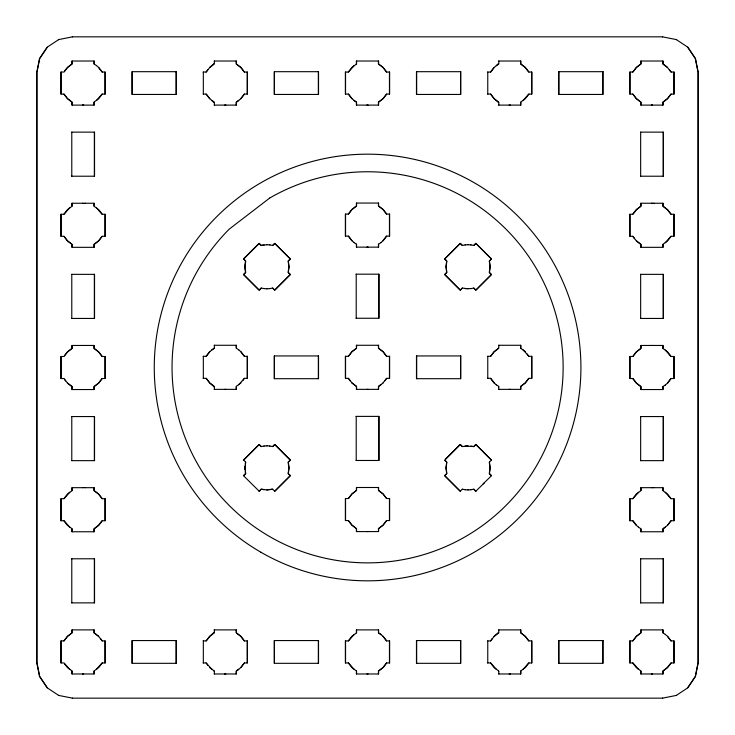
<?xml version="1.0" encoding="UTF-8"?>
<svg xmlns="http://www.w3.org/2000/svg" width="735" height="735" viewBox="0 0 735 735"><rect width="100%" height="100%" fill="white"/><g stroke="black" fill="none" stroke-linecap="round" stroke-linejoin="round"><path stroke-width="1.1" d="M244.994 263.883L244.994 269.626M244.93 465.972L244.93 469.794M245.187 262.946L245.554 261.054L243.79 259.29M245.187 464.07L245.554 462.177M64.423 71.24L67.39 67.482L71.956 63.982L71.956 61.023L94.172 61.023L94.172 63.973M102.257 94.08L98.747 98.655L93.997 102.165L93.997 105.105M63.881 214.262L67.39 209.696L72.131 206.195L72.131 203.246M206.103 72.039L209.787 67.482L214.354 63.982L214.354 61.023M207.895 69.641L206.287 72.039L203.145 72.039M102.248 236.302L98.738 240.869L94.172 244.378L94.172 247.327L71.947 247.327L71.947 244.369L67.39 240.869L63.89 236.302M64.423 355.685L67.39 351.918L71.947 348.408L71.947 345.459L82.816 345.459M244.47 94.08L240.961 98.655L236.211 102.165L236.211 105.105M102.248 378.525L98.738 383.091L94.172 386.592L94.172 389.541L71.947 389.541L71.947 386.592L67.39 383.082M348.316 72.039L351.826 67.482L356.567 63.982L356.567 61.023M63.881 498.697L67.39 494.131L72.131 490.622L72.131 487.682M206.103 356.3L209.613 351.734L214.354 348.234L214.354 345.275M386.683 94.08L383.183 98.655L378.608 102.165L378.608 105.105L367.904 105.105M102.248 520.738L98.738 525.304L94.172 528.814L94.172 531.763L71.947 531.763L71.947 528.805M348.326 214.078L351.826 209.521L356.392 206.011L356.392 203.062L378.608 203.062L378.608 206.011L383.174 209.521L386.683 214.078M63.89 640.911L67.39 636.354L71.956 632.844L71.956 629.895L94.172 629.895L94.172 632.844L98.738 636.354M242.679 380.739L244.286 378.341L247.419 378.341L247.419 356.3L244.286 356.3L240.777 351.734M244.47 378.341L238.618 384.809M490.539 72.039L494.039 67.482L498.789 63.982L498.789 61.023M386.693 236.119L383.183 240.685L380.831 242.587M102.257 662.952L98.747 667.518L93.997 671.027L93.997 673.977M348.326 356.3L351.826 351.734L356.392 348.234L356.392 345.275L378.608 345.275L378.608 348.225L383.174 351.734L386.683 356.3M528.906 94.08L525.396 98.655L520.646 102.165L520.646 105.105M206.103 640.911L209.604 636.354L214.17 632.385M384.901 380.739L386.509 378.341L389.633 378.341L389.633 356.3L386.5 356.3L382.999 351.734L378.433 348.225L378.433 345.275M386.693 378.341L382.999 382.907M632.752 72.039L636.262 67.482L640.819 63.982L640.819 61.023L663.043 61.023L663.043 63.973L667.61 67.482M348.326 498.514L351.826 493.957L356.392 490.447L356.392 487.498L378.608 487.498L378.608 490.447L383.174 493.948L386.683 498.514M244.47 662.952L240.961 667.518L236.211 671.027L236.211 673.977M490.539 356.3L494.039 351.734L498.606 348.234M671.119 94.08L667.61 98.655L663.043 102.165L663.043 105.105L652.34 105.105M386.693 520.555L383.183 525.121L378.608 528.63L378.608 531.58L367.904 531.58M632.752 214.262L636.262 209.696L640.819 206.195L640.819 203.246L652.202 203.237M348.316 640.911L351.826 636.354L356.567 632.844L356.567 629.895M528.906 378.341L525.396 382.907L520.83 386.417L520.83 389.357L510.118 389.357M671.119 236.302L667.61 240.869L662.86 244.378L662.86 247.327M386.683 662.952L383.183 667.518L378.608 671.027L378.608 673.977L366.921 673.977M632.752 356.484L636.262 351.918L640.819 348.408L640.819 345.459L652.202 345.459M490.539 640.911L494.223 636.354L498.789 632.844L498.789 629.895M492.331 638.513L490.723 640.911L487.581 640.911M671.119 378.525L667.61 383.091L665.258 384.984M632.752 498.697L636.262 494.131L641.003 490.622L641.003 487.682M528.906 662.952L525.396 667.518L520.646 671.027L520.646 673.977M671.119 520.738L667.61 525.304L662.86 528.814L662.86 531.763M632.752 640.911L636.262 636.354L640.819 632.844L640.819 629.895L663.043 629.895L663.043 632.844M671.119 662.952L667.61 667.518L663.043 671.027L663.043 673.977L652.34 673.977M47.325 47.233L39.718 58.534L36.934 72.407L36.934 662.593L39.718 676.466L47.325 687.767M687.675 687.767L695.282 676.466L698.066 662.593L698.066 72.407L695.282 58.534L687.675 47.233M240.777 98.655L244.286 94.08L247.41 94.08L247.41 72.039L244.286 72.039L240.777 67.482L236.211 63.973L236.211 61.023M209.787 351.734L206.287 356.3L203.154 356.3M494.223 67.482L490.723 72.039L487.581 72.039M382.999 240.685L386.509 236.119L389.633 236.119L389.633 214.078L386.5 214.078L382.999 209.521L378.433 206.011L378.433 203.062M240.777 667.518L244.286 662.952L247.41 662.952L247.41 640.911L244.286 640.911L240.777 636.354L236.211 632.844L236.211 629.895M667.426 383.091L670.936 378.525L674.059 378.525L674.059 356.484L670.936 356.484L665.267 350.016M667.426 525.304L670.936 520.738L674.059 520.738L674.059 498.697L670.936 498.697L665.267 492.229M483.566 483.465L484.089 483.115M243.469 258.968L259.051 243.377L261.136 245.462L267.025 244.718M243.79 274.219L245.554 272.464L245.178 270.572M272.556 245.462L274.311 243.708M261.32 288.046L259.235 290.132L243.652 274.55L245.738 272.464L244.994 266.759L245.738 261.054L243.652 258.968L259.235 243.377L261.32 245.462L264.159 244.902M274.642 290.132L290.224 274.55L288.138 272.464L288.892 266.759L288.138 261.044L290.224 258.968L274.642 243.377M243.469 460.092L259.051 444.5L261.136 446.595L264.159 446.035M243.79 475.352L245.554 473.588L245.178 471.695M272.556 446.586L274.642 444.5L290.408 460.092L288.322 462.168L289.075 467.883L288.322 473.597L290.408 475.674L274.817 491.265L272.556 489.179L266.842 489.923M473.68 245.462L475.766 243.377L491.347 258.968L489.271 261.044L490.015 266.759L489.271 272.464L491.347 274.55L475.766 290.132L473.68 288.056M243.652 475.674L245.738 473.588L244.994 467.883L245.738 462.177L243.652 460.092L259.235 444.5L261.32 446.595M259.051 491.265L261.136 489.179L267.025 489.923L272.74 489.179M462.444 288.046L460.358 290.132L444.776 274.55L446.862 272.464L446.117 266.759L446.862 261.054L444.776 258.968L460.358 243.377L462.453 245.462M274.642 491.265L290.224 475.674L288.138 473.597L288.892 467.883L288.138 462.168L290.224 460.092L282.396 452.264M445.401 459.274L460.174 444.5L462.269 446.595L468.158 445.842M462.444 489.179L460.174 491.265L444.592 475.674L446.678 473.588L445.934 467.883L446.678 462.177L444.923 460.413M483.391 483.814L475.766 491.265L473.68 489.179M483.906 483.115L491.531 475.674L489.446 473.597L490.199 467.883L489.446 462.168M483.207 483.814L483.749 483.465M96.395 100.548L102.073 94.08L105.197 94.08L105.197 72.039L102.064 72.039L98.563 67.482M209.604 67.482L214.17 63.513M69.733 207.803L64.064 214.262L60.931 214.262L60.931 236.302L64.064 236.302L67.574 240.869L72.131 244.369L72.131 247.327M354.169 65.58L348.5 72.039L345.367 72.039L345.367 94.08L348.5 94.08L352.001 98.646M69.733 492.229L64.064 498.697L60.931 498.697L60.931 520.738L64.064 520.738L69.733 527.197M523.044 100.548L528.722 94.08L531.846 94.08L531.846 72.039L528.722 72.039L525.213 67.482L520.646 63.973L520.646 61.023M240.961 382.907L236.211 386.417L236.211 389.357M383.183 382.907L378.433 386.417L378.433 389.357M96.395 669.42L102.073 662.952L105.197 662.952L105.197 640.911L102.064 640.911L100.456 638.513M665.258 242.77L670.936 236.302L674.059 236.302L674.059 214.262L670.936 214.262L667.426 209.696L662.86 206.186L662.86 203.246M354.169 634.452L348.5 640.911L345.367 640.911L345.367 662.952L348.5 662.952L354.169 669.42M638.605 492.229L632.936 498.697L629.803 498.697L629.803 520.738L632.936 520.738L636.446 525.304M494.039 636.354L498.606 632.385M523.044 669.42L528.722 662.952L531.846 662.952L531.846 640.911L528.722 640.911L525.213 636.354L520.646 632.844L520.646 629.895M58.625 39.626L47.141 47.233L39.534 58.534L36.75 72.407L36.75 662.593L39.534 676.466L47.141 687.767L58.625 695.374M676.375 695.374L687.859 687.767L695.466 676.466L698.25 662.593L698.25 72.407L695.466 58.534L687.859 47.233L676.375 39.626M238.792 100.548L236.394 102.165L236.394 105.105L225.682 105.105M496.208 65.58L498.606 63.513M211.772 349.842L214.17 348.234M381.015 242.587L378.433 244.195L378.433 247.144M381.015 384.809L378.608 386.417L378.608 389.357L367.904 389.357M238.792 669.42L236.394 671.027L236.394 673.977L225.682 673.977M665.441 384.984L662.86 386.592L662.86 389.541M665.441 527.206L663.043 528.814L663.043 531.763L640.819 531.763L640.819 528.805M58.442 39.626L72.489 36.842M662.511 698.158L676.558 695.374M465.283 244.902L462.269 245.462L460.174 243.377L444.592 258.968L446.678 261.054L445.934 266.759L446.678 272.464L444.592 274.55L460.174 290.132L462.26 288.046L468.149 288.8M269.717 288.616L272.74 288.056L274.817 290.132L290.408 274.55L288.322 272.464L289.075 266.759L288.322 261.044L290.408 258.968L274.817 243.377L272.74 245.462L269.717 244.902M470.841 288.616L473.864 288.056L475.949 290.132L491.531 274.55L489.446 272.464L490.199 266.759L489.446 261.044L491.531 258.968L475.949 243.377L473.864 245.462L470.85 244.902M470.841 489.74L473.864 489.179L475.949 491.265M465.099 244.902L468.158 244.718M266.842 288.8L269.901 288.616M471.025 288.616L465.099 288.607M263.975 446.035L267.025 445.842M465.099 446.035L473.864 446.586L475.949 444.5L483.501 452.062M467.974 489.923L471.025 489.74M82.981 105.114L83.652 105.105M225.195 105.114L225.865 105.105M367.408 105.114L368.088 105.105M509.631 105.114L510.301 105.105M651.844 105.114L652.515 105.105M82.632 203.246L85.168 203.246M651.504 203.246L654.04 203.246M367.417 247.144L368.088 247.144M82.632 345.459L85.168 345.459M651.504 345.459L654.04 345.459M225.195 389.366L225.865 389.357M367.417 389.366L368.088 389.357M509.631 389.366L510.301 389.357M82.632 487.682L85.168 487.682M651.504 487.682L654.04 487.682M367.417 531.58L368.088 531.58M82.981 673.977L83.652 673.977M225.195 673.977L225.865 673.977M368.088 673.977L356.383 673.977L356.383 671.027M509.631 673.977L510.301 673.977M651.844 673.977L652.515 673.977M72.315 36.842L662.685 36.842M214.17 61.023L236.394 61.023L236.394 63.973L240.961 67.482L244.47 72.039M498.606 61.023L520.83 61.023L520.83 63.973L525.396 67.482L528.897 72.039M203.145 94.08L206.278 94.08L209.787 98.646M487.581 94.08L490.714 94.08L494.223 98.646L498.789 102.156L498.789 105.105M82.669 105.105L71.956 105.105L71.956 102.156L67.39 98.646L63.881 94.08M83.468 105.105L94.172 105.105L94.172 102.165M214.17 105.105L224.882 105.105M367.105 105.105L356.383 105.105L356.383 102.156L353.985 100.548M498.606 105.105L509.318 105.105M510.118 105.105L520.83 105.105L520.83 102.165M651.541 105.105L640.819 105.105L640.819 102.156L636.262 98.646L632.752 94.08M71.598 132.135L94.539 132.135L94.539 176.216L71.598 176.216M640.47 132.135L663.402 132.135L663.402 176.216L640.47 176.216M82.816 203.246L71.947 203.246L71.947 206.195M84.984 203.246L94.172 203.246L94.172 206.186M653.856 203.246L663.043 203.246L663.043 206.186L667.61 209.696L671.119 214.262M367.105 247.144L356.392 247.144L356.392 244.195M367.904 247.144L378.608 247.144L378.608 244.195M356.034 274.173L378.975 274.173L378.975 318.255L356.034 318.255M71.598 274.348L94.539 274.348L94.539 318.439L71.598 318.439M640.47 274.348L663.402 274.348L663.402 318.439L640.47 318.439M214.17 345.275L236.394 345.275L236.394 348.225M498.606 345.275L520.83 345.275L520.83 348.225M84.984 345.459L94.172 345.459L94.172 348.399L98.738 351.909L102.248 356.484M653.856 345.459L663.043 345.459L663.043 348.399M487.59 356.3L490.723 356.3L494.223 351.734L498.789 348.234L498.789 345.275M203.154 378.341L206.287 378.341L209.787 382.907L214.354 386.408L214.354 389.357M487.59 378.341L490.714 378.341L494.223 382.907M214.17 389.357L224.892 389.357M225.682 389.357L236.394 389.357L236.394 386.417M367.105 389.357L356.392 389.357L356.392 386.408L351.826 382.907M498.606 389.357L509.318 389.357M356.034 416.387L378.975 416.387L378.975 460.477L356.034 460.477M71.598 416.561L94.539 416.561L94.539 460.652L71.598 460.652M640.47 416.561L663.402 416.561L663.402 460.652L640.47 460.652M82.816 487.682L71.947 487.682L71.947 490.622M84.984 487.682L94.172 487.682L94.172 490.622L98.738 494.131L102.248 498.697M653.856 487.682L663.043 487.682L663.043 490.622M367.105 531.58L356.392 531.58L356.392 528.63L351.826 525.121L348.316 520.555M71.598 558.784L94.539 558.784L94.539 602.875L71.598 602.875M640.47 558.784L663.402 558.784L663.402 602.875L640.47 602.875M214.17 629.895L236.394 629.895L236.394 632.844L240.961 636.354L244.47 640.911M498.606 629.895L520.83 629.895L520.83 632.844L525.396 636.354L528.897 640.911M203.145 640.911L206.287 640.911L209.787 636.354L214.354 632.844L214.354 629.895M203.145 662.952L206.278 662.952L207.886 665.35M487.581 662.952L490.714 662.952L496.382 669.42M82.669 673.977L71.956 673.977L71.956 671.027M83.468 673.977L94.172 673.977L94.172 671.027M214.17 673.977L224.882 673.977M498.606 673.977L509.318 673.977M510.118 673.977L520.83 673.977L520.83 671.027M651.541 673.977L640.819 673.977L640.819 671.027M72.315 698.158L662.685 698.158M652.202 487.672L640.819 487.682L640.819 490.622M651.357 105.105L652.028 105.114M509.134 105.105L509.814 105.114M366.921 105.105L367.592 105.114M224.708 105.105L225.379 105.114M82.485 105.105L83.156 105.114M366.921 247.144L367.592 247.144M509.144 389.357L509.814 389.366M366.921 389.357L367.592 389.366M224.708 389.357L225.379 389.366M366.921 531.58L367.592 531.58M651.357 673.977L652.028 673.977M509.134 673.977L509.814 673.977M224.708 673.977L225.379 673.977M82.485 673.977L83.156 673.977M467.974 244.718L471.025 244.902M266.851 244.718L269.901 244.902M263.975 288.607L267.025 288.8M266.851 445.842L269.901 446.026M465.099 489.74L468.149 489.923M470.85 446.026L473.68 446.586L475.766 444.5L491.531 460.092L489.271 462.168L490.015 467.883L489.271 473.597L491.347 475.674M269.717 446.026L272.74 446.586L274.817 444.5L282.378 452.062M264.15 288.607L261.136 288.046L259.051 290.132L243.469 274.55M462.26 489.179L465.283 489.74M264.15 489.74L261.32 489.179L259.235 491.265L243.469 475.674M662.511 36.842L676.558 39.626M58.442 695.374L72.489 698.158M211.772 100.548L214.17 102.615M96.579 65.58L93.997 63.973L93.997 61.023M353.985 242.587L356.567 244.195L356.567 247.144M496.208 384.8L498.789 386.408L498.789 389.357M638.421 527.197L641.003 528.805L641.003 531.763M665.451 634.452L662.86 632.844L662.86 629.895M238.792 349.832L236.211 348.225L236.211 345.275M381.015 634.452L378.608 632.844L378.608 629.895L356.383 629.895L356.383 632.844M636.262 240.869L640.819 244.369L640.819 247.327L663.043 247.327L663.043 244.378M525.396 351.734L520.646 348.225L520.646 345.275M523.044 349.832L528.906 356.3M354.169 242.587L351.826 240.685L348.316 236.119M496.391 384.8L494.039 382.907L490.539 378.341M638.605 527.197L636.262 525.304L632.752 520.738M96.395 65.58L98.738 67.482L102.248 72.039M665.267 634.452L667.61 636.354L671.119 640.911M96.395 207.794L102.073 214.262L105.197 214.262L105.197 236.302L102.064 236.302L98.554 240.869L93.988 244.378L93.988 247.327M238.609 349.832L240.961 351.734L244.47 356.3M638.605 669.42L632.936 662.952L629.803 662.952L629.803 640.911L632.936 640.911L636.446 636.354L641.003 632.844L641.003 629.895M211.956 669.42L206.103 662.952M209.604 667.518L214.354 671.027L214.354 673.977M69.733 669.42L64.064 662.952L60.931 662.952L60.931 640.911L64.064 640.911L67.574 636.354L72.131 632.844L72.131 629.895M491.347 460.092L483.529 452.264M462.453 446.595L460.358 444.5L444.776 460.092L446.862 462.177L446.117 467.883L446.862 473.588L444.776 475.674L460.358 491.265M272.556 288.056L274.311 289.81M352.01 240.685L348.5 236.119L345.367 236.119L345.367 214.078L348.5 214.078L352.01 209.521L356.567 206.011L356.567 203.062M667.426 636.354L670.936 640.911L674.068 640.911L674.068 662.952L670.945 662.952L667.435 667.518L662.86 671.027L662.86 673.977M382.99 636.354L386.5 640.911L389.633 640.911L389.633 662.952L386.509 662.952L382.999 667.518L378.433 671.027L378.433 673.977M671.119 72.039L667.426 67.482L662.86 63.973L662.86 61.023M669.328 69.641L670.936 72.039L674.068 72.039L674.068 94.08L670.945 94.08L667.435 98.655L662.86 102.165L662.86 105.105M386.683 72.039L383.174 67.482L378.608 63.973L378.608 61.023L356.383 61.023L356.383 63.982M527.114 353.893L528.722 356.3L531.855 356.3L531.855 378.341L528.722 378.341L525.213 382.907L520.646 386.417L520.646 389.357M386.683 640.911L383.174 636.354L378.433 632.844L378.433 629.895M102.248 640.911L98.563 636.354L93.997 632.844L93.997 629.895M634.544 238.7L632.936 236.302L629.803 236.302L629.803 214.262L632.936 214.262L636.437 209.696L641.003 206.195L641.003 203.246M632.752 236.302L636.446 240.869L641.003 244.369L641.003 247.327M671.119 356.484L667.61 351.909L662.86 348.399L662.86 345.459M490.53 94.08L494.039 98.646L498.606 102.615M632.752 378.525L636.262 383.082L640.819 386.592L640.819 389.541L663.043 389.541L663.043 386.592M671.119 498.697L667.61 494.131L662.86 490.622L662.86 487.682M348.316 94.08L351.826 98.646L356.567 102.156L356.567 105.105M632.752 662.952L636.262 667.518L641.003 671.027L641.003 673.977M206.103 94.08L209.604 98.646L214.354 102.156L214.354 105.105M350.108 380.739L348.5 378.341L345.367 378.341L345.367 356.3L348.5 356.3L352.01 351.734L356.567 348.234L356.567 345.275M348.316 378.341L352.01 382.907L356.567 386.408L356.567 389.357M490.53 662.952L494.039 667.518L498.789 671.027L498.789 673.977M102.248 214.262L98.738 209.696L93.988 206.186L93.988 203.246M206.103 378.341L209.604 382.907L214.17 386.867M348.316 662.952L351.826 667.518L356.567 671.027L356.567 673.977M65.672 380.923L64.064 378.525L60.931 378.525L60.931 356.484L64.064 356.484L67.574 351.918L72.131 348.408L72.131 345.459M64.423 379.324L67.574 383.082L72.131 386.592L72.131 389.541M63.89 520.738L67.39 525.304L72.131 528.805L72.131 531.763M64.414 663.751L67.39 667.518L72.131 671.027L72.131 673.977M673.885 72.039L673.885 94.08M673.885 214.262L673.885 236.302M673.885 356.484L673.885 378.525M673.885 498.697L673.885 520.738M673.885 640.911L673.885 662.952M663.227 132.135L663.227 176.216M663.227 274.348L663.227 318.439M663.227 416.561L663.227 460.652M663.227 558.784L663.227 602.875M641.003 61.023L641.003 63.982L636.446 67.482L632.936 72.039L629.803 72.039L629.803 94.08L632.936 94.08L636.437 98.646L641.003 102.156L641.003 105.105M641.003 345.459L641.003 348.408L636.437 351.918L632.936 356.484L629.803 356.484L629.803 378.525L632.936 378.525L636.446 383.082L641.003 386.592L641.003 389.541M640.654 132.135L640.654 176.216M640.654 274.348L640.654 318.439M640.654 416.561L640.654 460.652M640.654 558.784L640.654 602.875M629.987 72.039L629.987 94.08M629.978 214.262L629.978 236.302M629.978 356.484L629.978 378.525M629.978 498.697L629.978 520.738M629.987 640.911L629.987 662.952M602.783 71.69L602.783 94.447M602.783 640.562L602.783 663.319M558.876 71.69L558.876 94.447M558.876 640.562L558.876 663.319M531.671 72.039L531.671 94.08M531.671 356.3L531.671 378.341M531.671 640.911L531.671 662.952M498.606 386.408L498.606 386.867M498.606 671.027L498.606 671.487M487.764 72.039L487.764 94.08M487.764 356.3L487.764 378.341M487.764 640.911L487.764 662.952M460.56 71.69L460.56 94.447M460.56 355.942L460.56 378.7M460.56 640.562L460.56 663.319M416.653 71.69L416.653 94.447M416.662 355.942L416.662 378.7M416.653 640.562L416.653 663.319M389.449 72.039L389.449 94.08M389.449 214.078L389.449 236.119M389.449 356.3L389.449 378.341M389.449 498.514L389.449 520.555M389.449 640.911L389.449 662.952M378.791 274.173L378.791 318.255M378.791 416.387L378.791 460.477M378.433 61.023L378.433 63.973L382.99 67.482L386.5 72.039L389.633 72.039L389.633 83.018L389.633 94.08L386.509 94.08L382.999 98.655L378.433 102.165L378.433 105.105M378.433 487.498L378.433 490.447L382.999 493.948L386.5 498.514L389.633 498.514L389.633 509.484L389.633 520.555L386.509 520.555L382.999 525.121L378.433 528.63L378.433 531.58M356.567 487.498L356.567 490.447L352.01 493.957L348.5 498.514L345.367 498.514L345.367 520.555L348.5 520.555L352.01 525.121L356.567 528.63L356.567 531.58M356.218 274.173L356.218 318.255M356.218 416.387L356.218 460.477M345.551 72.039L345.551 94.08M345.551 214.078L345.551 236.119M345.551 356.3L345.551 378.341M345.551 498.514L345.551 520.555M345.551 640.911L345.551 662.952M318.347 71.69L318.347 94.447M318.347 355.942L318.347 378.7M318.347 640.562L318.347 663.319M274.44 71.69L274.44 94.447M274.44 355.942L274.44 378.7M274.44 640.562L274.44 663.319M247.236 72.039L247.236 94.08M247.236 356.3L247.236 378.341M247.236 640.911L247.236 662.952M214.17 671.027L214.17 671.487M203.329 72.039L203.329 94.08M203.329 356.3L203.329 378.341M203.329 640.911L203.329 662.952M176.124 71.69L176.124 94.447M176.124 640.562L176.124 663.319M132.217 71.69L132.217 94.447M132.217 640.562L132.217 663.319M105.013 72.039L105.013 94.08M105.013 214.262L105.013 236.302M105.013 356.484L105.013 378.525M105.013 498.697L105.013 520.738M105.013 640.911L105.013 662.952M94.356 132.135L94.356 176.216M94.356 274.348L94.356 318.439M94.356 416.561L94.356 460.652M94.356 558.784L94.356 602.875M93.988 345.459L93.988 348.399L98.563 351.909L102.073 356.484L105.197 356.484L105.197 367.5L105.197 378.525L102.064 378.525L98.554 383.091L93.988 386.592L93.988 389.541M93.988 487.682L93.988 490.622L98.563 494.131L102.073 498.697L105.197 498.697L105.197 509.713L105.197 520.738L102.064 520.738L98.554 525.304L93.988 528.814L93.988 531.763M72.131 61.023L72.131 63.982L67.574 67.482L64.064 72.039L60.931 72.039L60.931 94.08L64.064 94.08L67.574 98.646L72.131 102.156L72.131 105.105M71.782 132.135L71.782 176.216M71.782 274.348L71.782 318.439M71.782 416.561L71.782 460.652M71.782 558.784L71.782 602.875M61.115 72.039L61.115 94.08M61.115 214.262L61.115 236.302M61.115 356.484L61.115 378.525M61.115 498.697L61.115 520.738M61.115 640.911L61.115 662.952M269.818 197.963L229.32 229.044A195.547 195.547 0 0 0 300.707 551.075A195.547 195.547 0 0 0 562.394 350.273A195.547 195.547 0 0 0 269.818 197.963M176.308 71.69L132.043 71.69L132.043 94.447L176.308 94.447L176.308 71.69M318.531 71.69L274.256 71.69L274.256 94.447L318.531 94.447L318.531 71.69M460.744 71.69L416.469 71.69L416.469 94.447L460.744 94.447L460.744 71.69M602.957 71.69L558.692 71.69L558.692 94.447L602.957 94.447L602.957 71.69M318.531 355.942L274.256 355.942L274.256 378.7L318.531 378.7L318.531 355.942M460.744 355.942L416.479 355.942L416.479 378.7L460.744 378.7L460.744 355.942M176.308 640.562L132.043 640.562L132.043 663.319L176.308 663.319L176.308 640.562M318.531 640.562L274.256 640.562L274.256 663.319L318.531 663.319L318.531 640.562M460.744 640.562L416.469 640.562L416.469 663.319L460.744 663.319L460.744 640.562M602.957 640.562L558.692 640.562L558.692 663.319L602.957 663.319L602.957 640.562M260.925 552.242A213.325 213.325 0 0 0 580.916 367.5A213.325 213.325 0 0 0 260.925 182.758A213.325 213.325 0 0 0 260.925 552.242"/></g></svg>
